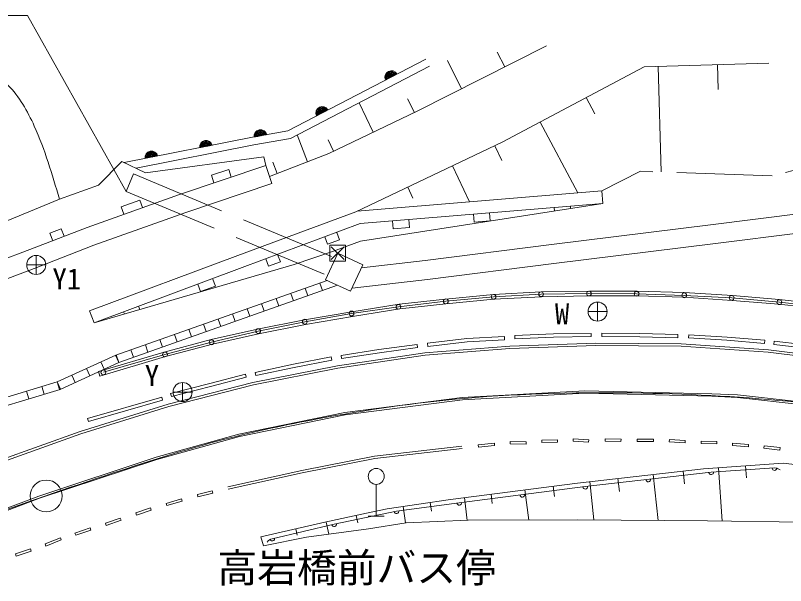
# Model space of a CAD drawing. Units: millimetres, scale not verified. Extents: x 40000 to 680000, y 20000 to 380000.
# Drawn here: x 459527 to 507951, y 274259 to 310098 of the extents above; entities that cross this region are included whole.
import ezdxf
from ezdxf.enums import TextEntityAlignment as Align

# ---------------------------------------------------------------- set-up
doc = ezdxf.new("R2010")
doc.units = ezdxf.units.MM
doc.header["$LTSCALE"] = 1000
doc.linetypes.add('DASHED', pattern=[7.5, 6, -1.5])
doc.linetypes.add('USER1', pattern=[2, 1, -1])
for name, color, linetype, lineweight in [('M-BGD', 30, 'Continuous', 13), ('M-STR-HTXT', 7, 'Continuous', 13), ('M-STR-STR3', 7, 'Continuous', 13), ('M-TTL', 7, 'Continuous', 13), ('M-TTL-LINE', 7, 'Continuous', 50), ('M-TTL-TXT', 3, 'Continuous', 13)]:
    doc.layers.add(name, color=color, linetype=linetype, lineweight=lineweight)
doc.styles.add('ＭＳ ゴシック', font='')
doc.styles.get('ＭＳ ゴシック').set_extended_font_data('MS Gothic')

msp = doc.modelspace()

# ---------------------------------------------------------------- linework, layer by layer
at = {"layer": 'M-BGD'}
for p, q in [((479290, 295649), (479290, 294649)), ((480290, 295649), (479290, 295649)), ((479390, 295549), (480190, 294749)), ((480190, 295549), (479390, 294749)), ((480290, 294649), (480290, 295649)), ((479290, 294649), (480290, 294649))]:
    msp.add_line(p, q, dxfattribs=at)
at = {"layer": 'M-STR-STR3'}
for p in [(438894, 310098), (466481, 299025)]:
    msp.add_line(p, (460288, 310098), dxfattribs=at)
at = {"layer": 'M-TTL'}
for p, q in [((492919, 308183), (484780, 304077)), ((489815, 307795), (490289, 306856)), ((476650, 302847), (485330, 307349)), ((485330, 307349), (476650, 302847)), ((486692, 307262), (487584, 305492)), ((499052, 306869), (506896, 307097)), ((476813, 302368), (485560, 306905)), ((490141, 302129), (499052, 306869)), ((500138, 300256), (499945, 306895)), ((503717, 305433), (503671, 307003)), ((481140, 304613), (482027, 302760)), ((484178, 304862), (484616, 303995)), ((495947, 303910), (495405, 304929)), ((484780, 304077), (479242, 301427)), ((494888, 298939), (492519, 303394)), ((474436, 302450), (476650, 302847)), ((476650, 302847), (474436, 302450)), ((466364, 300845), (474426, 302448)), ((474524, 301958), (476813, 302368)), ((477240, 302589), (477895, 300904)), ((479188, 302272), (479527, 301564)), ((467121, 300486), (474524, 301958)), ((480932, 297761), (490141, 302129)), ((490120, 300977), (489677, 301909)), ((479242, 301427), (475503, 299973)), ((466215, 300915), (464759, 299435)), ((467700, 300211), (466215, 300915)), ((475156, 301199), (467700, 300211)), ((475270, 300667), (475156, 301199)), ((475722, 300863), (475994, 300164)), ((475270, 300667), (469840, 298842)), ((469840, 298842), (475270, 300667)), ((471853, 300046), (472939, 300411)), ((472939, 300411), (473098, 299937)), ((475270, 300667), (475652, 299529)), ((488073, 298379), (487001, 300640)), ((466942, 300132), (466481, 299025)), ((471853, 300046), (472012, 299572)), ((464759, 299435), (462293, 298557)), ((470232, 297707), (475652, 299529)), ((484521, 298616), (484192, 299308)), ((469840, 298842), (464029, 296777)), ((464029, 296777), (469840, 298842)), ((481009, 297798), (496391, 299063)), ((496457, 298266), (496391, 299063)), ((462293, 298557), (456583, 296194)), ((466186, 298074), (467348, 298487)), ((467348, 298487), (467515, 298016)), ((515700, 298509), (503238, 296930)), ((466186, 298074), (466353, 297603)), ((481211, 297012), (496457, 298266)), ((481223, 295901), (496457, 298266)), ((493426, 297795), (493408, 298015)), ((494436, 297952), (494424, 298099)), ((464448, 295653), (470232, 297707)), ((480932, 297761), (473510, 294998)), ((488367, 297099), (488326, 297597)), ((489383, 297182), (489342, 297681)), ((473789, 294248), (481211, 297012)), ((481211, 297012), (473789, 294248)), ((483285, 296681), (483244, 297179)), ((484301, 296764), (484260, 297262)), ((489383, 297182), (488367, 297099)), ((503238, 296930), (493225, 295696)), ((515722, 297302), (503387, 295739)), ((464029, 296777), (460439, 295376)), ((460439, 295376), (464029, 296777)), ((461693, 296402), (462411, 296682)), ((461693, 296402), (461875, 295936)), ((462411, 296682), (462593, 296217)), ((479901, 295990), (479727, 296459)), ((484301, 296764), (483285, 296681)), ((479159, 295714), (478985, 296183)), ((479901, 295990), (479159, 295714)), ((479455, 295260), (481223, 295901)), ((460869, 294255), (464448, 295653)), ((493225, 295696), (485300, 294693)), ((503387, 295739), (493373, 294506)), ((460439, 295376), (456912, 294049)), ((456912, 294049), (460439, 295376)), ((473510, 294998), (464189, 291523)), ((476190, 294609), (476016, 295077)), ((477054, 294450), (479455, 295260)), ((479790, 295149), (479023, 293483)), ((481365, 294423), (479790, 295149)), ((464469, 290773), (477054, 294450)), ((475448, 294332), (475273, 294801)), ((476190, 294609), (475448, 294332)), ((480599, 292757), (481365, 294423)), ((485300, 294693), (481280, 294237)), ((493373, 294506), (485443, 293502)), ((457316, 292918), (460869, 294255)), ((464469, 290773), (473789, 294248)), ((473789, 294248), (464469, 290773)), ((472100, 293085), (471925, 293553)), ((479023, 293483), (480599, 292757)), ((485443, 293502), (480693, 292963)), ((465847, 288750), (479129, 293434)), ((466034, 288285), (479781, 293134)), ((471168, 292737), (470993, 293206)), ((472100, 293085), (471168, 292737)), ((478834, 292800), (478668, 293271)), ((477005, 292155), (476839, 292626)), ((477920, 292477), (477753, 292949)), ((486566, 292267), (489591, 292555)), ((489590, 292406), (492579, 292571)), ((489591, 292555), (492593, 292716)), ((492579, 292571), (495588, 292612)), ((492593, 292716), (495629, 292766)), ((495588, 292612), (498585, 292600)), ((495629, 292766), (498611, 292766)), ((498585, 292600), (501578, 292502)), ((498611, 292766), (501568, 292684)), ((501568, 292684), (504607, 292483)), ((501578, 292502), (504561, 292342)), ((476091, 291832), (475925, 292304)), ((483610, 291786), (486591, 292127)), ((483651, 291942), (486566, 292267)), ((486591, 292127), (489590, 292406)), ((486597, 291968), (489613, 292256)), ((489613, 292256), (492603, 292417)), ((492603, 292417), (495632, 292466)), ((495632, 292466), (498607, 292466)), ((498607, 292466), (501554, 292384)), ((501554, 292384), (504585, 292184)), ((504561, 292342), (507558, 292072)), ((504585, 292184), (507516, 291944)), ((504607, 292483), (507545, 292243)), ((507545, 292243), (510574, 291901)), ((507558, 292072), (510534, 291748)), ((464189, 291523), (464469, 290773)), ((467341, 291612), (467265, 291816)), ((474263, 291187), (474096, 291659)), ((475177, 291510), (475010, 291981)), ((480661, 291361), (483610, 291786)), ((480670, 291468), (483651, 291942)), ((480718, 291172), (483691, 291645)), ((483691, 291645), (486597, 291968)), ((507516, 291944), (510535, 291604)), ((466383, 291333), (466333, 291468)), ((473348, 290865), (473182, 291337)), ((477704, 290969), (480670, 291468)), ((477720, 290847), (480661, 291361)), ((477758, 290674), (480718, 291172)), ((471520, 290220), (471353, 290692)), ((472434, 290543), (472268, 291014)), ((474747, 290380), (477704, 290969)), ((474791, 290258), (477720, 290847)), ((474810, 290087), (477758, 290674)), ((470605, 289898), (470439, 290369)), ((471841, 289723), (474747, 290380)), ((471861, 289551), (474791, 290258)), ((471912, 289431), (474810, 290087)), ((493350, 290080), (490921, 289978)), ((495725, 290114), (493350, 290080)), ((495728, 289914), (495725, 290114)), ((496397, 289915), (496399, 290115)), ((498796, 290094), (496399, 290115)), ((501179, 290042), (498796, 290094)), ((468777, 289253), (468611, 289724)), ((468883, 288939), (471841, 289723)), ((469691, 289575), (469525, 290047)), ((487914, 289780), (485432, 289493)), ((487932, 289581), (485455, 289294)), ((490274, 289915), (487914, 289780)), ((490285, 289715), (487932, 289581)), ((490285, 289715), (490274, 289915)), ((490929, 289779), (490921, 289978)), ((493355, 289880), (490929, 289779)), ((495728, 289914), (493355, 289880)), ((498793, 289894), (496397, 289915)), ((501175, 289842), (498793, 289894)), ((501175, 289842), (501179, 290042)), ((501854, 289825), (501866, 290025)), ((504258, 289676), (501854, 289825)), ((504272, 289875), (501866, 290025)), ((506635, 289485), (504258, 289676)), ((506651, 289684), (504272, 289875)), ((506635, 289485), (506651, 289684)), ((507219, 289420), (507242, 289619)), ((509674, 289337), (507242, 289619)), ((467863, 288930), (467696, 289402)), ((468931, 288787), (471861, 289551)), ((468965, 288650), (471912, 289431)), ((484783, 289412), (482387, 289091)), ((484810, 289214), (482416, 288893)), ((484810, 289214), (484783, 289412)), ((490603, 289316), (485268, 288883)), ((490611, 289166), (485285, 288734)), ((485455, 289294), (485432, 289493)), ((496013, 289490), (490603, 289316)), ((496015, 289340), (490611, 289166)), ((501388, 289455), (496013, 289490)), ((501382, 289305), (496015, 289340)), ((506862, 288925), (501382, 289305)), ((506876, 289075), (501388, 289455)), ((509649, 289138), (507219, 289420)), ((462154, 287062), (465847, 288750)), ((464743, 287706), (468883, 288939)), ((464828, 287418), (468965, 288650)), ((465058, 287664), (468931, 288787)), ((466034, 288285), (465826, 288740)), ((466034, 288285), (465868, 288757)), ((466948, 288608), (466782, 289079)), ((479386, 288632), (477009, 288170)), ((479424, 288436), (479386, 288632)), ((485268, 288883), (479776, 288082)), ((485285, 288734), (479802, 287934)), ((482387, 289091), (480006, 288727)), ((480036, 288529), (480006, 288727)), ((482416, 288893), (480036, 288529)), ((512315, 288261), (506862, 288925)), ((512338, 288410), (506876, 289075)), ((462331, 286593), (466034, 288285)), ((465116, 287866), (464908, 288321)), ((477009, 288170), (474603, 287661)), ((479424, 288436), (477048, 287974)), ((464198, 287446), (463990, 287901)), ((464828, 287418), (464743, 287706)), ((479776, 288082), (474456, 287021)), ((479802, 287934), (474490, 286875)), ((474644, 287465), (474603, 287661)), ((477048, 287974), (474644, 287465)), ((463280, 287026), (463072, 287481)), ((473995, 287554), (471745, 286966)), ((474045, 287361), (471795, 286772)), ((474045, 287361), (473995, 287554)), ((456393, 285304), (462154, 287062)), ((461339, 286290), (461193, 286769)), ((462361, 286607), (462154, 287062)), ((462300, 286583), (462154, 287062)), ((474456, 287021), (469123, 285652)), ((474490, 286875), (469164, 285507)), ((471745, 286966), (469282, 286329)), ((471795, 286772), (469332, 286135)), ((456539, 284826), (462331, 286593)), ((460379, 285997), (460233, 286476)), ((469332, 286135), (469282, 286329)), ((487620, 286082), (495336, 286501)), ((487634, 285933), (495339, 286351)), ((495336, 286501), (503315, 286314)), ((495339, 286351), (503312, 286164)), ((504935, 286240), (503315, 286314)), ((511033, 285557), (504935, 286240)), ((464056, 284771), (468729, 286111)), ((468784, 285919), (464112, 284579)), ((468729, 286111), (468784, 285919)), ((480236, 285130), (487620, 286082)), ((480260, 284982), (487634, 285933)), ((504923, 286091), (503308, 286164)), ((511012, 285408), (504923, 286091)), ((469123, 285652), (463593, 283939)), ((469164, 285507), (463641, 283797)), ((464112, 284579), (464056, 284771)), ((473575, 283772), (480236, 285130)), ((473611, 283626), (480260, 284982)), ((463593, 283939), (457663, 281818)), ((463641, 283797), (457715, 281677)), ((468377, 282328), (473575, 283772)), ((468421, 282184), (473611, 283626)), ((490627, 283176), (490630, 283326)), ((490630, 283326), (491643, 283305)), ((491643, 283305), (491640, 283155)), ((492615, 283401), (493608, 283416)), ((492617, 283251), (492615, 283401)), ((493608, 283416), (493610, 283266)), ((494595, 283328), (494602, 283477)), ((495562, 283278), (494595, 283328)), ((494602, 283477), (495570, 283428)), ((495570, 283428), (495562, 283278)), ((496602, 283333), (496606, 283483)), ((497602, 283307), (496602, 283333)), ((496606, 283483), (497605, 283457)), ((497605, 283457), (497602, 283307)), ((498619, 283317), (498620, 283467)), ((499643, 283311), (498619, 283317)), ((498620, 283467), (499644, 283461)), ((499644, 283461), (499643, 283311)), ((500635, 283292), (500645, 283441)), ((501633, 283229), (500635, 283292)), ((500645, 283441), (501642, 283379)), ((501642, 283379), (501633, 283229)), ((502638, 283197), (502643, 283347)), ((502643, 283347), (503629, 283315)), ((503629, 283315), (503624, 283165)), ((482095, 282395), (487602, 283028)), ((482118, 282246), (487619, 282879)), ((488620, 283114), (489645, 283212)), ((488635, 282964), (488620, 283114)), ((489659, 283063), (488635, 282964)), ((489645, 283212), (489659, 283063)), ((491640, 283155), (490627, 283176)), ((493610, 283266), (492617, 283251)), ((503624, 283165), (502638, 283197)), ((504608, 283056), (504619, 283206)), ((505612, 282984), (504608, 283056)), ((504619, 283206), (505623, 283133)), ((505623, 283133), (505612, 282984)), ((506588, 282903), (506606, 283052)), ((507597, 282781), (506588, 282903)), ((506606, 283052), (507615, 282930)), ((507615, 282930), (507597, 282781)), ((460992, 279889), (468377, 282328)), ((477528, 281490), (482095, 282395)), ((461042, 279747), (468421, 282184)), ((477558, 281343), (482118, 282246)), ((502791, 281589), (507790, 281945)), ((507790, 281945), (511781, 281515)), ((472876, 280469), (477528, 281490)), ((494866, 280706), (502791, 281589)), ((495356, 280477), (503273, 281386)), ((501596, 280665), (501509, 281446)), ((503273, 281386), (507254, 281652)), ((503968, 278316), (503730, 281655)), ((505493, 281035), (505440, 281777)), ((472908, 280323), (477558, 281343)), ((497500, 280167), (497409, 280989)), ((499937, 278352), (499616, 281235)), ((482215, 278623), (482215, 280623)), ((486890, 279680), (494866, 280706)), ((487433, 279465), (495356, 280477)), ((493419, 279854), (493334, 280509)), ((495905, 278383), (495637, 280792)), ((470970, 279979), (471908, 280214)), ((471007, 279833), (470970, 279979)), ((471945, 280069), (471007, 279833)), ((471908, 280214), (471945, 280069)), ((489508, 279414), (489431, 280007)), ((491810, 278378), (491565, 280281)), ((454117, 277303), (460992, 279889)), ((454172, 277164), (461042, 279747)), ((469010, 279427), (469965, 279704)), ((469051, 279283), (469010, 279427)), ((470007, 279560), (469051, 279283)), ((469965, 279704), (470007, 279560)), ((482906, 279074), (486890, 279680)), ((483486, 278938), (487433, 279465)), ((485696, 278930), (485612, 279486)), ((487941, 278360), (487757, 279792)), ((467091, 278828), (468016, 279149)), ((468065, 279008), (467141, 278686)), ((468016, 279149), (468065, 279008)), ((479564, 278121), (483486, 278938)), ((481605, 278812), (482906, 279074)), ((484059, 278201), (483903, 279226)), ((465189, 278185), (466122, 278505)), ((466122, 278505), (466171, 278363)), ((467141, 278686), (467091, 278828)), ((478989, 278236), (481605, 278812)), ((481046, 278205), (480944, 278666)), ((481715, 278623), (482715, 278623)), ((465237, 278043), (465189, 278185)), ((466171, 278363), (465237, 278043)), ((474964, 277333), (478989, 278236)), ((475673, 277208), (479564, 278121)), ((479238, 277490), (479070, 278254)), ((484092, 278207), (481727, 277825)), ((487989, 278362), (484092, 278207)), ((494887, 278390), (487989, 278362)), ((503047, 278328), (494887, 278390)), ((515410, 278175), (503047, 278328)), ((463271, 277564), (464231, 277886)), ((463319, 277422), (463271, 277564)), ((464279, 277744), (463319, 277422)), ((464231, 277886), (464279, 277744)), ((477249, 277423), (477159, 277825)), ((481727, 277825), (477828, 277300)), ((461392, 276885), (462358, 277267)), ((462414, 277127), (461447, 276745)), ((462358, 277267), (462414, 277127)), ((475122, 276755), (474964, 277333)), ((477828, 277300), (475122, 276755)), ((459532, 276259), (460468, 276568)), ((460468, 276568), (460515, 276425)), ((461447, 276745), (461392, 276885)), ((459579, 276117), (459532, 276259)), ((460515, 276425), (459579, 276117))]:
    msp.add_line(p, q, dxfattribs=at)
at = {"layer": 'M-TTL', "linetype": 'DASHED'}
for p, q in [((498836, 300301), (496391, 299063)), ((507108, 300013), (498836, 300301)), ((466942, 300132), (479647, 294839)), ((466481, 299025), (479145, 293748))]:
    msp.add_line(p, q, dxfattribs=at)
at = {"layer": 'M-TTL', "linetype": 'USER1'}
msp.add_line((508911, 300470), (507108, 300013), dxfattribs=at)
at = {"layer": 'M-TTL'}
for centre, radius in [((489590, 292406), 150), ((492579, 292571), 150), ((495588, 292612), 150), ((498585, 292600), 150), ((501578, 292502), 150), ((504561, 292342), 150), ((486591, 292127), 150), ((507558, 292072), 150), ((483610, 291786), 150), ((480661, 291361), 150), ((477720, 290847), 150), ((474791, 290258), 150), ((471861, 289551), 150), ((468931, 288787), 150), ((465058, 287664), 150), ((482215, 281123), 500)]:
    msp.add_circle(centre, radius, dxfattribs=at)
for centre, radius, start, end in [((483160, 306224), 400, 27.4176, 207.4176), ((483160, 306224), 400, 27.4176, 207.4176), ((483160, 306224), 350, 27.4176, 207.4176), ((483160, 306224), 300, 27.4176, 207.4176), ((483160, 306224), 250, 27.4176, 207.4176), ((483160, 306224), 200, 27.4176, 207.4176), ((483160, 306224), 150, 27.4176, 207.4176), ((483160, 306224), 100, 27.4176, 207.4176), ((483160, 306224), 50, 27.4176, 207.4176), ((478820, 303972), 400, 27.4176, 207.4176), ((478820, 303972), 400, 27.4176, 207.4176), ((478820, 303972), 350, 27.4176, 207.4176), ((478820, 303972), 300, 27.4176, 207.4176), ((478820, 303972), 250, 27.4176, 207.4176), ((478820, 303972), 200, 27.4176, 207.4176), ((478820, 303972), 150, 27.4176, 207.4176), ((478820, 303972), 100, 27.4176, 207.4176), ((478820, 303972), 50, 27.4176, 207.4176), ((474936, 302513), 400, 11.013, 191.013), ((474936, 302513), 400, 11.013, 191.013), ((474936, 302513), 350, 11.013, 191.013), ((474936, 302513), 300, 11.013, 191.013), ((474936, 302513), 250, 11.013, 191.013), ((474936, 302513), 200, 11.013, 191.013), ((474936, 302513), 150, 11.013, 191.013), ((471507, 301846), 400, 11.013, 191.013), ((471507, 301846), 400, 11.013, 191.013), ((471507, 301846), 350, 11.013, 191.013), ((474936, 302513), 100, 11.013, 191.013), ((474936, 302513), 50, 11.013, 191.013), ((471507, 301846), 300, 11.013, 191.013), ((471507, 301846), 250, 11.013, 191.013), ((471507, 301846), 200, 11.013, 191.013), ((471507, 301846), 150, 11.013, 191.013), ((471507, 301846), 100, 11.013, 191.013), ((471507, 301846), 50, 11.013, 191.013), ((468078, 301178), 400, 11.013, 191.013), ((468078, 301178), 400, 11.013, 191.013), ((468078, 301178), 350, 11.013, 191.013), ((468078, 301178), 300, 11.013, 191.013), ((468078, 301178), 250, 11.013, 191.013), ((468078, 301178), 200, 11.013, 191.013), ((468078, 301178), 150, 11.013, 191.013), ((468078, 301178), 100, 11.013, 191.013), ((468078, 301178), 50, 11.013, 191.013), ((503273, 281386), 150, 186.5523, 3.8159), ((507254, 281652), 150, 183.8159, 3.8159), ((507287, 281153), 500, 48.8158, 93.8158), ((499314, 280932), 150, 186.5523, 6.5523), ((495356, 280477), 150, 187.2768, 6.5523), ((491394, 279971), 150, 187.2768, 7.2768), ((487433, 279465), 150, 187.6146, 7.2768), ((483486, 278938), 150, 191.7697, 7.6146), ((479564, 278121), 150, 193.1979, 11.7697), ((475788, 276721), 500, 103.198, 148.1979), ((475673, 277208), 150, 193.1979, 13.198)]:
    msp.add_arc(centre, radius, start, end, dxfattribs=at)
msp.add_open_spline([(462293, 298557), (461840, 300103), (461388, 301649), (460714, 303139), (460289, 304080), (459775, 304999), (459058, 305712), (458534, 306234), (457901, 306645), (457268, 307056)], degree=3, knots=[0, 0, 0, 0, 1, 1, 1, 2, 2, 2, 3, 3, 3, 3], dxfattribs=at)
at = {"layer": 'M-TTL-LINE', "color": 2, "lineweight": 13}
msp.add_open_spline([(448063, 274679), (450880, 275862), (453697, 277044), (456550, 278133), (459391, 279216), (462266, 280207), (465153, 281166), (467647, 281994), (470149, 282799), (472690, 283457), (474612, 283955), (476557, 284370), (478512, 284734), (481573, 285304), (484659, 285751), (487759, 286023), (491493, 286351), (495248, 286425), (498998, 286354), (502233, 286293), (505464, 286124), (508678, 285781), (511609, 285468), (514525, 285010), (517414, 284428), (520963, 283712), (524472, 282809), (527954, 281820), (532329, 280577), (536662, 279198), (540984, 277785), (544252, 276716), (547513, 275628), (550775, 274541)], degree=3, knots=[0, 0, 0, 0, 1, 1, 1, 2, 2, 2, 3, 3, 3, 4, 4, 4, 5, 5, 5, 6, 6, 6, 7, 7, 7, 8, 8, 8, 9, 9, 9, 10, 10, 10, 11, 11, 11, 11], dxfattribs=at)
at = {"layer": 'M-TTL-TXT'}
for p, q in [((460837, 293811), (460837, 295011)), ((461437, 294411), (460237, 294411)), ((496131, 290878), (496131, 292078)), ((496731, 291478), (495531, 291478)), ((470041, 285826), (470041, 287026)), ((470641, 286426), (469441, 286426))]:
    msp.add_line(p, q, dxfattribs=at)
for centre, radius in [((460837, 294411), 600), ((496131, 291478), 600), ((470041, 286426), 600), ((461461, 279891), 1000)]:
    msp.add_circle(centre, radius, dxfattribs=at)

# ---------------------------------------------------------------- texts
at = {"layer": 'M-STR-HTXT', "style": 'ＭＳ ゴシック'}
msp.add_text('高岩橋前バス停', height=1833, dxfattribs=at).set_placement((472230, 273914), align=Align.BOTTOM_LEFT)
at = {"layer": 'M-TTL-TXT', "style": 'ＭＳ ゴシック'}
for s, p in [('Y1', (461858, 292479)), ('W', (493450, 290290)), ('Y', (467663, 286406))]:
    msp.add_text(s, height=1320, dxfattribs=at).set_placement(p, align=Align.BOTTOM_LEFT)

doc.saveas('drawing.dxf')
